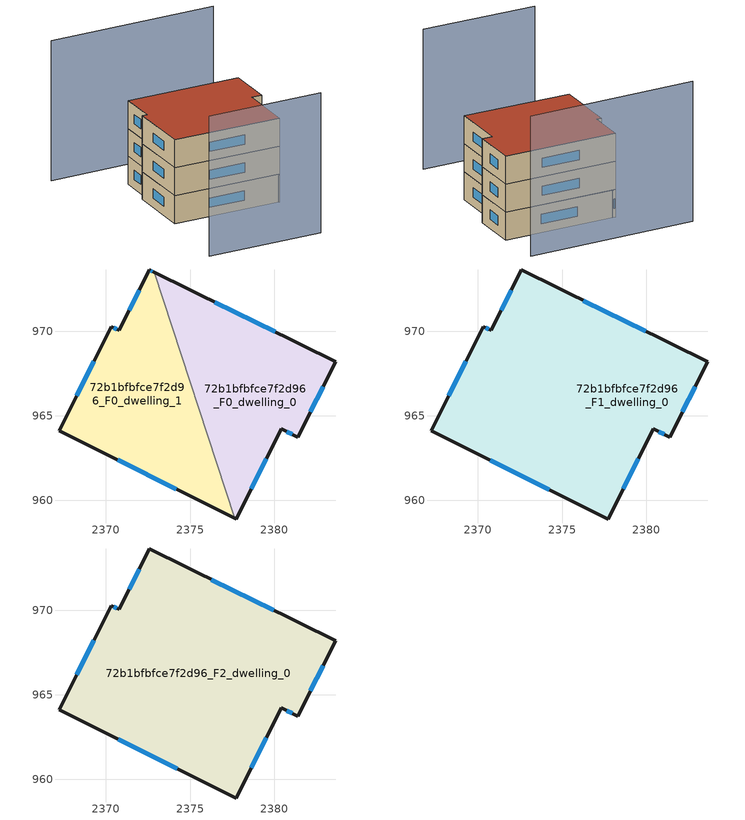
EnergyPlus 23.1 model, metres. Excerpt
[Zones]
72b1bfbfce7f2d96_F0_dwelling_0
 floor ground (EU_floor_Construction): 2383.63,968.21 2381.37,963.74 2380.41,964.23 2377.73,958.89 2377.64,958.94 2372.87,973.5 z0
 wall outside (EU_wall_Construction): 2377.64,958.94 2377.73,958.89 2380.41,964.23 2381.37,963.74 2383.63,968.21 2372.87,973.5 z0:3
 wall to 72b1bfbfce7f2d96_F0_dwelling_1 (EU_wall_Construction): 2372.87,973.5 2377.64,958.94 z0:3
 window (EU_Window_Construction): 2380.04,969.98 2376.46,971.74 / 2382.12,965.23 2382.88,966.72 / 2380.73,964.07 2381.05,963.91 / 2378.62,960.67 2379.52,962.45 z1:2
72b1bfbfce7f2d96_F0_dwelling_1
 floor ground (EU_floor_Construction): 2372.87,973.5 2377.64,958.94 2367.25,964.13 2370.33,970.29 2370.8,970.06 2372.58,973.64 z0
 wall outside (EU_wall_Construction): 2372.87,973.5 2372.58,973.64 2370.8,970.06 2370.33,970.29 2367.25,964.13 2377.64,958.94 z0:3
 window (EU_Window_Construction): 2371.99,972.45 2371.4,971.26 / 2372.77,973.55 2372.68,973.6 / 2370.71,962.4 2374.18,960.67 / 2369.31,968.24 2368.28,966.19 / 2370.65,970.14 2370.49,970.22 z1:2
72b1bfbfce7f2d96_F1_dwelling_0
 floor to 72b1bfbfce7f2d96_F0_dwelling_0 (EU_floor_Construction): 2383.63,968.21 2381.37,963.74 2380.41,964.23 2377.73,958.89 2377.64,958.94 2372.87,973.5 z3
 floor to 72b1bfbfce7f2d96_F0_dwelling_1 (EU_floor_Construction): 2372.87,973.5 2377.64,958.94 2367.25,964.13 2370.33,970.29 2370.8,970.06 2372.58,973.64 z3
 wall outside (EU_wall_Construction): 2370.33,970.29 2367.25,964.13 2377.73,958.89 2380.41,964.23 2381.37,963.74 2383.63,968.21 2372.58,973.64 2370.8,970.06 2370.33,970.29 z3:6
 window (EU_Window_Construction): 2369.31,968.24 2368.28,966.19 / 2370.65,970.14 2370.49,970.22 / 2371.99,972.45 2371.4,971.26 / 2379.95,970.02 2376.26,971.83 / 2382.12,965.23 2382.88,966.72 / 2380.73,964.07 2381.05,963.91 / 2378.62,960.67 2379.52,962.45 / 2370.74,962.39 2374.24,960.64 z4:5
72b1bfbfce7f2d96_F2_dwelling_0
 floor to 72b1bfbfce7f2d96_F1_dwelling_0 (EU_floor_Construction): 2383.63,968.21 2381.37,963.74 2380.41,964.23 2377.73,958.89 2367.25,964.13 2370.33,970.29 2370.8,970.06 2372.58,973.64 z6
 wall outside (EU_wall_Construction): 2370.33,970.29 2367.25,964.13 2377.73,958.89 2380.41,964.23 2381.37,963.74 2383.63,968.21 2372.58,973.64 2370.8,970.06 2370.33,970.29 z6:9
 window (EU_Window_Construction): 2369.31,968.24 2368.28,966.19 / 2370.65,970.14 2370.49,970.22 / 2371.99,972.45 2371.4,971.26 / 2379.95,970.02 2376.26,971.83 / 2382.12,965.23 2382.88,966.72 / 2380.73,964.07 2381.05,963.91 / 2378.62,960.67 2379.52,962.45 / 2370.74,962.39 2374.24,960.64 z7:8
 roof outside (EU_roof_Construction): 2381.37,963.74 2383.63,968.21 2372.58,973.64 2370.8,970.06 2370.33,970.29 2367.25,964.13 2377.73,958.89 2380.41,964.23 z9
shading: 2362.7,956.65 2373.91,951.15 / 2385.36,972.53 2368.88,980.33 z0:15
[Building]
EU S2 Campaign: North Axis=0; Terrain=City; Solar Distribution=FullExterior
[Site:Location]
Bologna: Latitude=44.5; Longitude=11.25; Time Zone=1; Elevation=37
[SizingPeriod:WeatherFileDays]
AnnualSizingPeriod: Begin Month=1; Begin Day of Month=1; End Month=12; End Day of Month=31; Day of Week for Start Day=Monday; Use Weather File Daylight Saving Period=No; Use Weather File Rain and Snow Indicators=No
[MATERIAL]
EU_InternalMass_Material: Roughness=MediumRough; Thickness=0.1; Conductivity=1; Density=1800; Specific Heat=900; Thermal Absorptance=0.9; Solar Absorptance=0.7; Visible Absorptance=0.7
[MATERIAL:NOMASS] Roughness=MediumRough; Thermal Absorptance=0.9; Solar Absorptance=0.7; Visible Absorptance=0.7
Name | Thermal Resistance
EU_wall_NoMass | 0.937881
EU_roof_NoMass | 0.548572
EU_floor_NoMass | 0.71348
[WINDOWMATERIAL:SIMPLEGLAZINGSYSTEM]
EU_Window_SimpleGlazing: UFactor=4.25633; Solar Heat Gain Coefficient=0.85; Visible Transmittance=0.85
[CONSTRUCTION]
EU_wall_Construction: EU_wall_NoMass
EU_roof_Construction: EU_roof_NoMass
EU_floor_Construction: EU_floor_NoMass
EU_Window_Construction: EU_Window_SimpleGlazing
EU_InternalMass_Construction: EU_InternalMass_Material
[ZONE] Type=1; Multiplier=1; Ceiling Height=autocalculate; Floor Area=autocalculate; Part of Total Floor Area=Yes
Name | Volume
72b1bfbfce7f2d96_F0_dwelling_0 | 197.195
72b1bfbfce7f2d96_F1_dwelling_0 | 394.379
72b1bfbfce7f2d96_F2_dwelling_0 | 394.378
72b1bfbfce7f2d96_F0_dwelling_1 | 197.191
[INTERNALMASS] Construction=EU_InternalMass_Construction
Name | Zone or ZoneList | Surface Area
72b1bfbfce7f2d96_F0_dwelling_0_EU_InternalMass | 72b1bfbfce7f2d96_F0_dwelling_0 | 65.7316
72b1bfbfce7f2d96_F0_dwelling_1_EU_InternalMass | 72b1bfbfce7f2d96_F0_dwelling_1 | 65.7304
72b1bfbfce7f2d96_F1_dwelling_0_EU_InternalMass | 72b1bfbfce7f2d96_F1_dwelling_0 | 131.459
72b1bfbfce7f2d96_F2_dwelling_0_EU_InternalMass | 72b1bfbfce7f2d96_F2_dwelling_0 | 131.459
[OTHEREQUIPMENT] Fuel Type=Electricity; Design Level Calculation Method=Watts/Area; Power per Zone Floor Area=1; Fraction Latent=0; Fraction Radiant=0; Fraction Lost=0; Carbon Dioxide Generation Rate=0; EndUse Subcategory=EU_Step8_InternalGains
Name | Zone or ZoneList or Space or SpaceList | Schedule
EU_Step8_InternalGain_72b1bfbfce7f2d96_F0_dwelling_0_f000 | 72b1bfbfce7f2d96_F0_dwelling_0 | EU_Step8_GainSchedule_72b1bfbfce7f2d96_F0_dwelling_0_f000
EU_Step8_InternalGain_72b1bfbfce7f2d96_F0_dwelling_1_f000 | 72b1bfbfce7f2d96_F0_dwelling_1 | EU_Step8_GainSchedule_72b1bfbfce7f2d96_F0_dwelling_1_f000
EU_Step8_InternalGain_72b1bfbfce7f2d96_F1_dwelling_0_f000 | 72b1bfbfce7f2d96_F1_dwelling_0 | EU_Step8_GainSchedule_72b1bfbfce7f2d96_F1_dwelling_0_f000
EU_Step8_InternalGain_72b1bfbfce7f2d96_F2_dwelling_0_f000 | 72b1bfbfce7f2d96_F2_dwelling_0 | EU_Step8_GainSchedule_72b1bfbfce7f2d96_F2_dwelling_0_f000
[ZONEVENTILATION:DESIGNFLOWRATE] Schedule=EU_AlwaysOn; Design Flow Rate Calculation Method=AirChanges/Hour; Air Changes per Hour=0.687892; Ventilation Type=Natural; Fan Pressure Rise=0; Fan Total Efficiency=1; Constant Term Coefficient=1; Temperature Term Coefficient=0; Velocity Term Coefficient=0; Velocity Squared Term Coefficient=0; Minimum Indoor Temperature=-100; Maximum Indoor Temperature=100; Delta Temperature=-100; Minimum Outdoor Temperature=-100; Maximum Outdoor Temperature=100; Maximum Wind Speed=40
Name | Zone or ZoneList or Space or SpaceList
EU_ConstantAir_72b1bfbfce7f2d96_F0_dwelling_0 | 72b1bfbfce7f2d96_F0_dwelling_0
EU_ConstantAir_72b1bfbfce7f2d96_F0_dwelling_1 | 72b1bfbfce7f2d96_F0_dwelling_1
EU_ConstantAir_72b1bfbfce7f2d96_F1_dwelling_0 | 72b1bfbfce7f2d96_F1_dwelling_0
EU_ConstantAir_72b1bfbfce7f2d96_F2_dwelling_0 | 72b1bfbfce7f2d96_F2_dwelling_0
[HVACTEMPLATE:THERMOSTAT] Constant Heating Setpoint=20; Constant Cooling Setpoint=50
EU_HeatOnly_72b1bfbfce7f2d96_F0_dwelling_0; EU_HeatOnly_72b1bfbfce7f2d96_F0_dwelling_1; EU_HeatOnly_72b1bfbfce7f2d96_F1_dwelling_0; EU_HeatOnly_72b1bfbfce7f2d96_F2_dwelling_0
[HVACTEMPLATE:ZONE:IDEALLOADSAIRSYSTEM] System Availability Schedule=EU_AlwaysOn; Maximum Heating Supply Air Temperature=50; Minimum Cooling Supply Air Temperature=13; Maximum Heating Supply Air Humidity Ratio=0.0156; Minimum Cooling Supply Air Humidity Ratio=0.0077; Heating Limit=NoLimit; Cooling Limit=NoLimit; Heating Availability Schedule=EU_AlwaysOn; Cooling Availability Schedule=EU_CoolingOff; Dehumidification Control Type=ConstantSensibleHeatRatio; Cooling Sensible Heat Ratio=0.7; Dehumidification Setpoint=60; Humidification Control Type=None; Humidification Setpoint=30; Outdoor Air Method=None; Outdoor Air Flow Rate per Person=0.00944; Outdoor Air Flow Rate per Zone Floor Area=0; Outdoor Air Flow Rate per Zone=0; Demand Controlled Ventilation Type=None; Outdoor Air Economizer Type=NoEconomizer; Heat Recovery Type=None; Sensible Heat Recovery Effectiveness=0.7; Latent Heat Recovery Effectiveness=0.65
Name | Template Thermostat
72b1bfbfce7f2d96_F0_dwelling_0 | EU_HeatOnly_72b1bfbfce7f2d96_F0_dwelling_0
72b1bfbfce7f2d96_F0_dwelling_1 | EU_HeatOnly_72b1bfbfce7f2d96_F0_dwelling_1
72b1bfbfce7f2d96_F1_dwelling_0 | EU_HeatOnly_72b1bfbfce7f2d96_F1_dwelling_0
72b1bfbfce7f2d96_F2_dwelling_0 | EU_HeatOnly_72b1bfbfce7f2d96_F2_dwelling_0
[SIZING:ZONE] Zone Cooling Design Supply Air Temperature Input Method=SupplyAirTemperature; Zone Cooling Design Supply Air Temperature=13; Zone Heating Design Supply Air Temperature Input Method=SupplyAirTemperature; Zone Heating Design Supply Air Temperature=50; Zone Cooling Design Supply Air Humidity Ratio=0.008; Zone Heating Design Supply Air Humidity Ratio=0.008; Cooling Design Air Flow Method=DesignDay; Cooling Design Air Flow Rate=0; Cooling Minimum Air Flow per Zone Floor Area=0.000762; Cooling Minimum Air Flow=0; Cooling Minimum Air Flow Fraction=0.2; Heating Design Air Flow Method=DesignDay; Heating Design Air Flow Rate=0; Heating Maximum Air Flow per Zone Floor Area=0.002032; Heating Maximum Air Flow=0.141576; Heating Maximum Air Flow Fraction=0.3; Account for Dedicated Outdoor Air System=No; Dedicated Outdoor Air System Control Strategy=NeutralSupplyAir; Dedicated Outdoor Air Low Setpoint Temperature for Design=autosize; Dedicated Outdoor Air High Setpoint Temperature for Design=autosize; Zone Load Sizing Method=Sensible Load Only No Latent Load; Zone Latent Cooling Design Supply Air Humidity Ratio Input Method=HumidityRatioDifference; Zone Cooling Design Supply Air Humidity Ratio Difference=0.005; Zone Latent Heating Design Supply Air Humidity Ratio Input Method=HumidityRatioDifference; Zone Humidification Design Supply Air Humidity Ratio Difference=0.005
72b1bfbfce7f2d96_F0_dwelling_0; 72b1bfbfce7f2d96_F0_dwelling_1; 72b1bfbfce7f2d96_F1_dwelling_0; 72b1bfbfce7f2d96_F2_dwelling_0
[SCHEDULE:CONSTANT]
Name | Hourly Value
EU_AlwaysOn | 1
EU_CoolingOff | 0
[SCHEDULE:FILE] Column Number=1; Rows to Skip at Top=0; Number of Hours of Data=8760; Column Separator=Comma; Interpolate to Timestep=No; Minutes per Item=60; Adjust Schedule for Daylight Savings=Yes
Name | File
EU_Step8_GainSchedule_72b1bfbfce7f2d96_F0_dwelling_0_f000 | ../../schedules/72b1bfbfce7f2d96/72b1bfbfce7f2d96_F0_dwelling_0_f000_gain.csv
EU_Step8_GainSchedule_72b1bfbfce7f2d96_F0_dwelling_1_f000 | ../../schedules/72b1bfbfce7f2d96/72b1bfbfce7f2d96_F0_dwelling_1_f000_gain.csv
EU_Step8_GainSchedule_72b1bfbfce7f2d96_F1_dwelling_0_f000 | ../../schedules/72b1bfbfce7f2d96/72b1bfbfce7f2d96_F1_dwelling_0_f000_gain.csv
EU_Step8_GainSchedule_72b1bfbfce7f2d96_F2_dwelling_0_f000 | ../../schedules/72b1bfbfce7f2d96/72b1bfbfce7f2d96_F2_dwelling_0_f000_gain.csv
